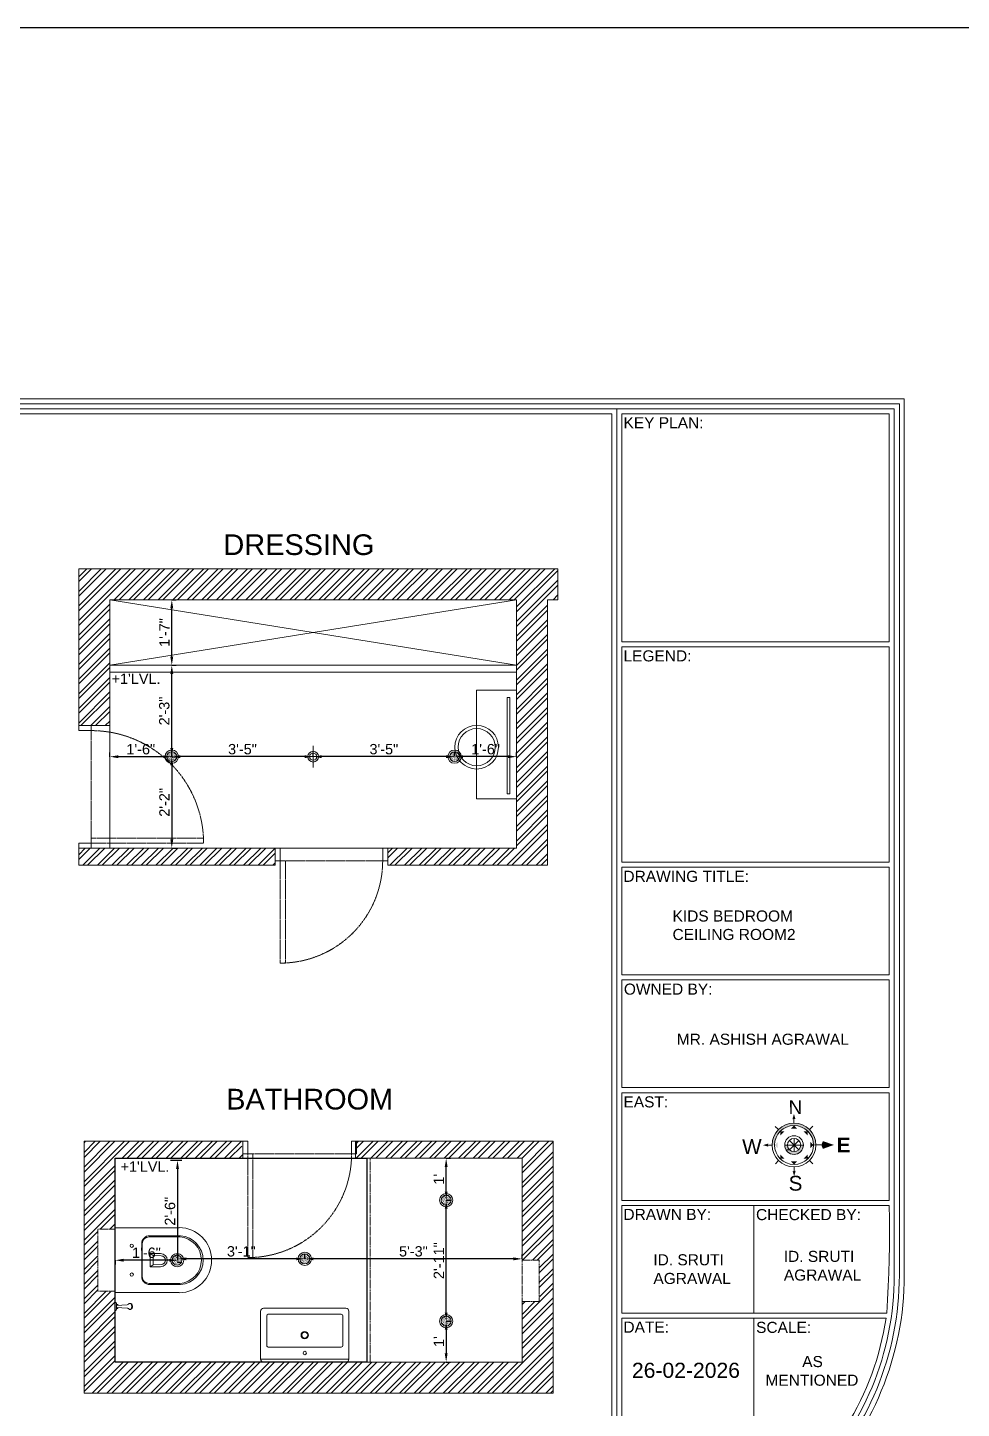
# Model space of a CAD drawing. Header units: inches. Extents: x 213 to 17763, y -4830 to 1802.
# Drawn here: x 11807 to 12077.8, y -2868.4 to -2468 of the extents above; entities that cross this region are included whole.
import ezdxf

# ---------------------------------------------------------------- set-up
doc = ezdxf.new("R2010")
doc.units = ezdxf.units.IN
doc.header["$MEASUREMENT"] = 0
for name, pattern in [('ACAD_ISO02W100', [15, 12, -3]), ('AUDIT_D_060311083008-3', [0]), ('DASHED2', [0.375, 0.25, -0.125]), ('HIDDEN', [0.375, 0.25, -0.125])]:
    doc.linetypes.add(name, pattern=pattern)
for name, color, linetype in [('.', 30, 'Continuous'), ('A-DOOR', 251, 'AUDIT_D_060311083008-3'), ('A-Door-Frame', 1, 'Continuous'), ('A-Door-Swing', 8, 'HIDDEN'), ('PDF2_0', 7, 'Continuous'), ('PDF2_MK. HATCH', 7, 'Continuous'), ('PDF2_Text', 1, 'Continuous'), ('PDF3_Text', 1, 'Continuous')]:
    doc.layers.add(name, color=color, linetype=linetype)
doc.layers.add('A- FURNITURE', color=8, linetype='Continuous', lineweight=9)
doc.layers.add('ROD', color=7, linetype='Continuous', lineweight=9)
for name, color, linetype, true_color in [('PDF13_Geometry', 7, 'Continuous', 0x545454), ('PDF2_MK. KITCHEN ESSENTAILS', 7, 'Continuous', 0x767676), ('PDF3_0', 7, 'Continuous', 0x929498)]:
    doc.layers.add(name, color=color, linetype=linetype, true_color=true_color)
doc.styles.add('PDF Arial', font='arial.ttf')
doc.styles.get("Standard").update_dxf_attribs({"font": 'arial.ttf'})
doc.dimstyles.new('ISO-25', dxfattribs={"dimtxt": 4.5, "dimasz": 2.5, "dimexe": 1.25, "dimexo": 0.625, "dimtad": 1, "dimdec": 0, "dimlunit": 4, "dimtxsty": 'Standard', "dimcen": 2.5, "dimadec": 0, "dimazin": 0, "dimtfac": 1, "dimtdec": 0, "dimtmove": 0, "dimatfit": 3, "dimfxl": 1, "dimarcsym": 0})

# ---------------------------------------------------------------- blocks, each defined once
blk = doc.blocks.new('*U34')
at = {"layer": 'A-Door-Frame', "lineweight": 5}
for p, q in [((0, -100), (0, 0)), ((900, -100), (900, 0))]:
    blk.add_line(p, q, dxfattribs=at)
for points in [[(0, -100), (40, -100), (40, 0), (0, 0)], [(900, -100), (860, -100), (860, 0), (900, 0)]]:
    blk.add_lwpolyline(points, dxfattribs=at)
at = {"layer": 'A-Door-Swing', "linetype": 'DASHED2', "lineweight": 5}
blk.add_line((47, 0), (867, 0), dxfattribs=at)
blk.add_lwpolyline([(40, 0), (40, 820), (80, 820), (80, 0)], close=True, dxfattribs=at)
blk.add_arc((40, 0), 820, 360, 90, dxfattribs=at)
blk = doc.blocks.new('*D899')
at = {"color": 0, "linetype": 'ACAD_ISO02W100', "lineweight": -2, "transparency": 16777216}
for p, q in [((11848.48, -2796.48), (11851.73, -2796.48)), ((11850.48, -2826.04), (11851.73, -2826.04))]:
    blk.add_line(p, q, dxfattribs=at)
at = {"color": 0, "linetype": 'AUDIT_D_060311083008-3', "lineweight": -2, "transparency": 16777216}
blk.add_line((11850.48, -2798.98), (11850.48, -2823.54), dxfattribs=at)
at = {"color": 0, "transparency": 16777216}
for points in [[(11850.06, -2798.98), (11850.89, -2798.98), (11850.48, -2796.48)], [(11850.06, -2823.54), (11850.89, -2823.54), (11850.48, -2826.04)]]:
    blk.add_solid(points, dxfattribs=at)
at = {"layer": 'Defpoints', "color": 0, "transparency": 16777216}
for p in [(11846.4, -2796.48), (11850.4, -2826.04), (11850.48, -2826.04)]:
    blk.add_point(p, dxfattribs=at)
at = {"color": 0, "lineweight": 5, "transparency": 16777216, "insert": (11848.32, -2811.26), "char_height": 3, "attachment_point": 5, "rotation": 90}
blk.add_mtext('2\'-6"', dxfattribs=at)
blk = doc.blocks.new('*D900')
at = {"color": 0, "linetype": 'ACAD_ISO02W100', "lineweight": -2, "transparency": 16777216}
for p, q in [((11832.38, -2825.47), (11832.38, -2826.72)), ((11850.57, -2825.47), (11850.57, -2824.22))]:
    blk.add_line(p, q, dxfattribs=at)
at = {"color": 0, "linetype": 'AUDIT_D_060311083008-3', "lineweight": -2, "transparency": 16777216}
blk.add_line((11848.07, -2825.47), (11834.88, -2825.47), dxfattribs=at)
at = {"color": 0, "transparency": 16777216}
for points in [[(11834.88, -2825.05), (11834.88, -2825.89), (11832.38, -2825.47)], [(11848.07, -2825.05), (11848.07, -2825.89), (11850.57, -2825.47)]]:
    blk.add_solid(points, dxfattribs=at)
at = {"layer": 'Defpoints', "color": 0, "transparency": 16777216}
for p in [(11832.38, -2824.91), (11832.38, -2825.47), (11850.57, -2825.47)]:
    blk.add_point(p, dxfattribs=at)
at = {"color": 0, "lineweight": 5, "transparency": 16777216, "insert": (11841.47, -2823.31), "char_height": 3, "attachment_point": 5}
blk.add_mtext('1\'-6"', dxfattribs=at)
blk = doc.blocks.new('*D901')
at = {"color": 0, "linetype": 'ACAD_ISO02W100', "lineweight": -2, "transparency": 16777216}
for p, q in [((11887.39, -2825.07), (11887.39, -2823.82)), ((11950.39, -2825.07), (11950.39, -2823.82))]:
    blk.add_line(p, q, dxfattribs=at)
at = {"color": 0, "linetype": 'AUDIT_D_060311083008-3', "lineweight": -2, "transparency": 16777216}
blk.add_line((11947.89, -2825.07), (11889.89, -2825.07), dxfattribs=at)
at = {"color": 0, "transparency": 16777216}
for points in [[(11889.89, -2824.65), (11889.89, -2825.49), (11887.39, -2825.07)], [(11947.89, -2824.65), (11947.89, -2825.49), (11950.39, -2825.07)]]:
    blk.add_solid(points, dxfattribs=at)
at = {"layer": 'Defpoints', "color": 0, "transparency": 16777216}
for p in [(11887.39, -2825.07), (11887.39, -2825.07), (11950.39, -2825.07)]:
    blk.add_point(p, dxfattribs=at)
at = {"color": 0, "lineweight": 5, "transparency": 16777216, "insert": (11918.89, -2822.91), "char_height": 3, "attachment_point": 5}
blk.add_mtext('5\'-3"', dxfattribs=at)
blk = doc.blocks.new('*U673')
at = {"layer": 'A-Door-Frame', "lineweight": 5}
for p, q in [((0, -100), (0, 0)), ((983, -100), (983, 0))]:
    blk.add_line(p, q, dxfattribs=at)
for points in [[(0, -100), (40, -100), (40, 0), (0, 0)], [(983, -100), (943, -100), (943, 0), (983, 0)]]:
    blk.add_lwpolyline(points, dxfattribs=at)
at = {"layer": 'A-Door-Swing', "linetype": 'DASHED2', "lineweight": 5}
blk.add_line((48, 0), (951, 0), dxfattribs=at)
blk.add_lwpolyline([(40, 0), (40, 903), (80, 903), (80, 0)], close=True, dxfattribs=at)
blk.add_arc((40, 0), 903, 360, 90, dxfattribs=at)
blk = doc.blocks.new('*U674')
at = {"layer": 'A-Door-Frame', "lineweight": 5}
for p, q in [((0, -100), (0, 0)), ((890, -100), (890, 0))]:
    blk.add_line(p, q, dxfattribs=at)
for points in [[(0, -100), (40, -100), (40, 0), (0, 0)], [(890, -100), (850, -100), (850, 0), (890, 0)]]:
    blk.add_lwpolyline(points, dxfattribs=at)
at = {"layer": 'A-Door-Swing', "linetype": 'DASHED2', "lineweight": 5}
blk.add_line((47, 0), (857, 0), dxfattribs=at)
blk.add_lwpolyline([(40, 0), (40, 810), (80, 810), (80, 0)], close=True, dxfattribs=at)
blk.add_arc((40, 0), 810, 360, 90, dxfattribs=at)
blk = doc.blocks.new('*D893')
at = {"color": 0, "linetype": 'ACAD_ISO02W100', "lineweight": -2, "transparency": 16777216}
for p, q in [((11830.82, -2679.44), (11830.82, -2678.19)), ((11848.82, -2679.44), (11848.82, -2678.19))]:
    blk.add_line(p, q, dxfattribs=at)
at = {"color": 0, "linetype": 'AUDIT_D_060311083008-3', "lineweight": -2, "transparency": 16777216}
blk.add_line((11846.32, -2679.44), (11833.32, -2679.44), dxfattribs=at)
at = {"color": 0, "transparency": 16777216}
for points in [[(11833.32, -2679.03), (11833.32, -2679.86), (11830.82, -2679.44)], [(11846.32, -2679.03), (11846.32, -2679.86), (11848.82, -2679.44)]]:
    blk.add_solid(points, dxfattribs=at)
at = {"layer": 'Defpoints', "color": 0, "transparency": 16777216}
for p in [(11830.82, -2679.44), (11830.82, -2679.44), (11848.82, -2679.44)]:
    blk.add_point(p, dxfattribs=at)
at = {"color": 0, "lineweight": 5, "transparency": 16777216, "insert": (11839.82, -2677.29), "char_height": 3, "attachment_point": 5}
blk.add_mtext('1\'-6"', dxfattribs=at)
blk = doc.blocks.new('*D894')
at = {"color": 0, "linetype": 'ACAD_ISO02W100', "lineweight": -2, "transparency": 16777216}
for p, q in [((11848.82, -2679.43), (11848.82, -2678.18)), ((11889.82, -2679.43), (11889.82, -2678.18))]:
    blk.add_line(p, q, dxfattribs=at)
at = {"color": 0, "linetype": 'AUDIT_D_060311083008-3', "lineweight": -2, "transparency": 16777216}
blk.add_line((11887.32, -2679.43), (11851.32, -2679.43), dxfattribs=at)
at = {"color": 0, "transparency": 16777216}
for points in [[(11851.32, -2679.01), (11851.32, -2679.85), (11848.82, -2679.43)], [(11887.32, -2679.01), (11887.32, -2679.85), (11889.82, -2679.43)]]:
    blk.add_solid(points, dxfattribs=at)
at = {"layer": 'Defpoints', "color": 0, "transparency": 16777216}
for p in [(11848.82, -2679.43), (11848.82, -2679.43), (11889.82, -2679.43)]:
    blk.add_point(p, dxfattribs=at)
at = {"color": 0, "lineweight": 5, "transparency": 16777216, "insert": (11869.32, -2677.27), "char_height": 3, "attachment_point": 5}
blk.add_mtext('3\'-5"', dxfattribs=at)
blk = doc.blocks.new('*D895')
at = {"color": 0, "linetype": 'ACAD_ISO02W100', "lineweight": -2, "transparency": 16777216}
for p, q in [((11889.82, -2679.43), (11889.82, -2678.18)), ((11930.82, -2679.43), (11930.82, -2678.18))]:
    blk.add_line(p, q, dxfattribs=at)
at = {"color": 0, "linetype": 'AUDIT_D_060311083008-3', "lineweight": -2, "transparency": 16777216}
blk.add_line((11928.32, -2679.43), (11892.32, -2679.43), dxfattribs=at)
at = {"color": 0, "transparency": 16777216}
for points in [[(11892.32, -2679.01), (11892.32, -2679.85), (11889.82, -2679.43)], [(11928.32, -2679.01), (11928.32, -2679.85), (11930.82, -2679.43)]]:
    blk.add_solid(points, dxfattribs=at)
at = {"layer": 'Defpoints', "color": 0, "transparency": 16777216}
for p in [(11889.82, -2679.43), (11889.82, -2679.43), (11930.82, -2680.06)]:
    blk.add_point(p, dxfattribs=at)
at = {"color": 0, "lineweight": 5, "transparency": 16777216, "insert": (11910.32, -2677.27), "char_height": 3, "attachment_point": 5}
blk.add_mtext('3\'-5"', dxfattribs=at)
blk = doc.blocks.new('*D896')
at = {"color": 0, "linetype": 'ACAD_ISO02W100', "lineweight": -2, "transparency": 16777216}
for p, q in [((11930.82, -2679.43), (11930.82, -2678.18)), ((11948.82, -2679.43), (11948.82, -2678.18))]:
    blk.add_line(p, q, dxfattribs=at)
at = {"color": 0, "linetype": 'AUDIT_D_060311083008-3', "lineweight": -2, "transparency": 16777216}
blk.add_line((11946.32, -2679.43), (11933.32, -2679.43), dxfattribs=at)
at = {"color": 0, "transparency": 16777216}
for points in [[(11933.32, -2679.01), (11933.32, -2679.85), (11930.82, -2679.43)], [(11946.32, -2679.01), (11946.32, -2679.85), (11948.82, -2679.43)]]:
    blk.add_solid(points, dxfattribs=at)
at = {"layer": 'Defpoints', "color": 0, "transparency": 16777216}
for p in [(11930.82, -2679.43), (11930.82, -2679.43), (11948.82, -2679.43)]:
    blk.add_point(p, dxfattribs=at)
at = {"color": 0, "lineweight": 5, "transparency": 16777216, "insert": (11939.82, -2677.27), "char_height": 3, "attachment_point": 5}
blk.add_mtext('1\'-6"', dxfattribs=at)
blk = doc.blocks.new('wc4')
at = {"color": 0, "lineweight": 5}
for p, q in [((-7.08, 0), (-7.08, -13.97)), ((-7.08, 0), (7.08, 0)), ((7.08, 0), (7.08, -13.97)), ((-1.05, -8.29), (-1.43, -7.67)), ((1.05, -8.29), (1.43, -7.67))]:
    blk.add_line(p, q, dxfattribs=at)
for points in [[(5.33, -7.55, 0.414214), (3.58, -5.8), (-3.59, -5.8, 0.414214), (-5.34, -7.55), (-5.34, -14.24, 0.929975), (5.33, -14.24)], [(5.08, -7.43, 0.414214), (3.58, -5.93), (-3.59, -5.93, 0.414214), (-5.08, -7.43), (-5.08, -14.1, 0.928337), (5.08, -14.1)], [(-1.43, -9.93), (-1.43, -7.67), (1.43, -7.67), (1.43, -9.93, -1)], [(-0.93, -10.05), (-1.05, -8.29), (1.05, -8.29), (0.93, -10.05, -1)]]:
    blk.add_lwpolyline(points, format="xyb", close=True, dxfattribs=at)
for centre in [(-3.15, -3.62), (3.15, -3.62)]:
    blk.add_circle(centre, 0.366, dxfattribs=at)
blk.add_arc((0, -13.97), 7.09, 180, 0, dxfattribs=at)
blk = doc.blocks.new('wb18.')
at = {"color": 0, "lineweight": 5}
for p, q in [((-13.85, 0), (13.85, 0)), ((-14.85, -1), (14.85, -1)), ((-14.85, -17.11), (-14.85, -1)), ((14.85, -1), (14.85, -17.11)), ((-12.795, -15.555), (-12.795, -5.555)), ((-12.295, -5.055), (12.295, -5.055)), ((12.795, -5.555), (12.795, -15.555)), ((13.85, -18.11), (-13.85, -18.11)), ((12.295, -16.055), (-12.295, -16.055))]:
    blk.add_line(p, q, dxfattribs=at)
for centre, radius in [((0, -3.027), 0.586), ((0, -9.055), 1.25), ((0, -9.055), 1)]:
    blk.add_circle(centre, radius, dxfattribs=at)
for centre, radius, start, end in [((13.85, -1), 1, 360, 90), ((-13.85, -1), 1, 90, 180), ((-12.295, -5.555), 0.5, 90, 180), ((12.295, -5.555), 0.5, 360, 90), ((-13.85, -17.11), 1, 180, 270), ((-12.295, -15.555), 0.5, 180, 270), ((12.295, -15.555), 0.5, 270, 0), ((13.85, -17.11), 1, 270, 0)]:
    blk.add_arc(centre, radius, start, end, dxfattribs=at)
blk = doc.blocks.new('*D933')
at = {"color": 0, "linetype": 'ACAD_ISO02W100', "lineweight": -2, "transparency": 16777216}
for p, q in [((11848.82, -2652.93), (11850.07, -2652.93)), ((11848.82, -2679.44), (11850.07, -2679.44))]:
    blk.add_line(p, q, dxfattribs=at)
at = {"color": 0, "linetype": 'AUDIT_D_060311083008-3', "lineweight": -2, "transparency": 16777216}
blk.add_line((11848.82, -2676.94), (11848.82, -2655.43), dxfattribs=at)
at = {"color": 0, "transparency": 16777216}
for points in [[(11848.4, -2655.43), (11849.24, -2655.43), (11848.82, -2652.93)], [(11848.4, -2676.94), (11849.24, -2676.94), (11848.82, -2679.44)]]:
    blk.add_solid(points, dxfattribs=at)
at = {"layer": 'Defpoints', "color": 0, "transparency": 16777216}
for p in [(11848.82, -2652.93), (11848.82, -2652.93), (11848.82, -2679.44)]:
    blk.add_point(p, dxfattribs=at)
at = {"color": 0, "lineweight": 5, "transparency": 16777216, "insert": (11846.66, -2666.19), "char_height": 3, "attachment_point": 5, "rotation": 90}
blk.add_mtext('2\'-3"', dxfattribs=at)
blk = doc.blocks.new('*D934')
at = {"color": 0, "linetype": 'ACAD_ISO02W100', "lineweight": -2, "transparency": 16777216}
for p, q in [((11848.82, -2633.93), (11850.07, -2633.93)), ((11848.82, -2652.93), (11850.07, -2652.93))]:
    blk.add_line(p, q, dxfattribs=at)
at = {"color": 0, "linetype": 'AUDIT_D_060311083008-3', "lineweight": -2, "transparency": 16777216}
blk.add_line((11848.82, -2650.43), (11848.82, -2636.43), dxfattribs=at)
at = {"color": 0, "transparency": 16777216}
for points in [[(11848.4, -2636.43), (11849.24, -2636.43), (11848.82, -2633.93)], [(11848.4, -2650.43), (11849.24, -2650.43), (11848.82, -2652.93)]]:
    blk.add_solid(points, dxfattribs=at)
at = {"layer": 'Defpoints', "color": 0, "transparency": 16777216}
for p in [(11848.82, -2633.93), (11848.82, -2633.93), (11848.82, -2652.93)]:
    blk.add_point(p, dxfattribs=at)
at = {"color": 0, "lineweight": 5, "transparency": 16777216, "insert": (11846.69, -2643.43), "char_height": 3, "attachment_point": 5, "rotation": 90}
blk.add_mtext('1\'-7"', dxfattribs=at)
blk = doc.blocks.new('*D935')
at = {"color": 0, "linetype": 'ACAD_ISO02W100', "lineweight": -2, "transparency": 16777216}
for p, q in [((11848.82, -2679.44), (11850.07, -2679.44)), ((11848.82, -2705.93), (11850.07, -2705.93))]:
    blk.add_line(p, q, dxfattribs=at)
at = {"color": 0, "linetype": 'AUDIT_D_060311083008-3', "lineweight": -2, "transparency": 16777216}
blk.add_line((11848.82, -2681.94), (11848.82, -2703.43), dxfattribs=at)
at = {"color": 0, "transparency": 16777216}
for points in [[(11848.4, -2681.94), (11849.24, -2681.94), (11848.82, -2679.44)], [(11848.4, -2703.43), (11849.24, -2703.43), (11848.82, -2705.93)]]:
    blk.add_solid(points, dxfattribs=at)
at = {"layer": 'Defpoints', "color": 0, "transparency": 16777216}
for p in [(11848.82, -2679.44), (11848.82, -2705.93), (11848.82, -2705.93)]:
    blk.add_point(p, dxfattribs=at)
at = {"color": 0, "lineweight": 5, "transparency": 16777216, "insert": (11846.69, -2692.69), "char_height": 3, "attachment_point": 5, "rotation": 90}
blk.add_mtext('2\'-2"', dxfattribs=at)
blk = doc.blocks.new('*D936')
at = {"color": 0, "linetype": 'ACAD_ISO02W100', "lineweight": -2, "transparency": 16777216}
for p, q in [((11928.39, -2843.13), (11929.64, -2843.13)), ((11928.39, -2854.99), (11929.64, -2854.99))]:
    blk.add_line(p, q, dxfattribs=at)
at = {"color": 0, "linetype": 'AUDIT_D_060311083008-3', "lineweight": -2, "transparency": 16777216}
blk.add_line((11928.39, -2845.63), (11928.39, -2852.49), dxfattribs=at)
at = {"color": 0, "transparency": 16777216}
for points in [[(11927.98, -2845.63), (11928.81, -2845.63), (11928.39, -2843.13)], [(11927.98, -2852.49), (11928.81, -2852.49), (11928.39, -2854.99)]]:
    blk.add_solid(points, dxfattribs=at)
at = {"layer": 'Defpoints', "color": 0, "transparency": 16777216}
for p in [(11928.39, -2843.13), (11928.39, -2854.99), (11928.39, -2854.99)]:
    blk.add_point(p, dxfattribs=at)
at = {"color": 0, "lineweight": 5, "transparency": 16777216, "insert": (11926.26, -2849.06), "char_height": 3, "attachment_point": 5, "rotation": 90}
blk.add_mtext("1'", dxfattribs=at)
blk = doc.blocks.new('*D937')
at = {"color": 0, "linetype": 'ACAD_ISO02W100', "lineweight": -2, "transparency": 16777216}
for p, q in [((11928.39, -2808.05), (11929.64, -2808.05)), ((11928.39, -2843.13), (11929.64, -2843.13))]:
    blk.add_line(p, q, dxfattribs=at)
at = {"color": 0, "linetype": 'AUDIT_D_060311083008-3', "lineweight": -2, "transparency": 16777216}
blk.add_line((11928.39, -2840.63), (11928.39, -2810.55), dxfattribs=at)
at = {"color": 0, "transparency": 16777216}
for points in [[(11927.98, -2810.55), (11928.81, -2810.55), (11928.39, -2808.05)], [(11927.98, -2840.63), (11928.81, -2840.63), (11928.39, -2843.13)]]:
    blk.add_solid(points, dxfattribs=at)
at = {"layer": 'Defpoints', "color": 0, "transparency": 16777216}
for p in [(11928.39, -2808.05), (11928.39, -2808.05), (11928.39, -2843.13)]:
    blk.add_point(p, dxfattribs=at)
at = {"color": 0, "lineweight": 5, "transparency": 16777216, "insert": (11926.26, -2825.59), "char_height": 3, "attachment_point": 5, "rotation": 90}
blk.add_mtext('2\'-11"', dxfattribs=at)
blk = doc.blocks.new('*D938')
at = {"color": 0, "linetype": 'ACAD_ISO02W100', "lineweight": -2, "transparency": 16777216}
for p, q in [((11928.39, -2795.91), (11929.64, -2795.91)), ((11928.39, -2808.05), (11929.64, -2808.05))]:
    blk.add_line(p, q, dxfattribs=at)
at = {"color": 0, "linetype": 'AUDIT_D_060311083008-3', "lineweight": -2, "transparency": 16777216}
blk.add_line((11928.39, -2805.55), (11928.39, -2798.41), dxfattribs=at)
at = {"color": 0, "transparency": 16777216}
for points in [[(11927.98, -2798.41), (11928.81, -2798.41), (11928.39, -2795.91)], [(11927.98, -2805.55), (11928.81, -2805.55), (11928.39, -2808.05)]]:
    blk.add_solid(points, dxfattribs=at)
at = {"layer": 'Defpoints', "color": 0, "transparency": 16777216}
for p in [(11928.39, -2795.91), (11928.39, -2795.91), (11928.39, -2808.05)]:
    blk.add_point(p, dxfattribs=at)
at = {"color": 0, "lineweight": 5, "transparency": 16777216, "insert": (11926.26, -2801.98), "char_height": 3, "attachment_point": 5, "rotation": 90}
blk.add_mtext("1'", dxfattribs=at)
blk = doc.blocks.new('*D1109')
at = {"color": 0, "linetype": 'ACAD_ISO02W100', "lineweight": -2, "transparency": 16777216}
for p, q in [((11850.57, -2825.07), (11850.57, -2823.82)), ((11887.39, -2825.07), (11887.39, -2823.82))]:
    blk.add_line(p, q, dxfattribs=at)
at = {"color": 0, "linetype": 'AUDIT_D_060311083008-3', "lineweight": -2, "transparency": 16777216}
blk.add_line((11884.89, -2825.07), (11853.07, -2825.07), dxfattribs=at)
at = {"color": 0, "transparency": 16777216}
for points in [[(11853.07, -2824.65), (11853.07, -2825.49), (11850.57, -2825.07)], [(11884.89, -2824.65), (11884.89, -2825.49), (11887.39, -2825.07)]]:
    blk.add_solid(points, dxfattribs=at)
at = {"layer": 'Defpoints', "color": 0, "transparency": 16777216}
for p in [(11850.57, -2825.07), (11850.57, -2825.47), (11887.39, -2825.07)]:
    blk.add_point(p, dxfattribs=at)
at = {"color": 0, "lineweight": 5, "transparency": 16777216, "insert": (11868.98, -2822.91), "char_height": 3, "attachment_point": 5}
blk.add_mtext('3\'-1"', dxfattribs=at)

msp = doc.modelspace()

# ---------------------------------------------------------------- hatches: boundary and pattern name
at = {"layer": '.', "lineweight": 5}
h = msp.add_hatch(dxfattribs=at)
h.set_pattern_fill('ANSI32', color=1, scale=8)
h.set_pattern_definition([(45, (7128.319, -583.4304), (-2.1213203, 2.1213203), []), (45, (7129.7333, -583.4304), (-2.1213203, 2.1213203), [])])
h.paths.add_polyline_path([(11830.82, -2633.93), (11948.82, -2633.93), (11948.82, -2652.93), (11948.82, -2705.93), (11911.45, -2705.93), (11911.45, -2709.6), (11911.45, -2710.93), (11957.82, -2710.93), (11957.82, -2679.93), (11957.82, -2633.93), (11960.82, -2633.93), (11960.82, -2624.93), (11821.82, -2624.93), (11821.82, -2632.93), (11821.82, -2670.43), (11825.43, -2670.43), (11830.82, -2670.43)])
h.paths.add_polyline_path([(11878.82, -2705.93), (11830.82, -2705.93), (11821.82, -2705.93), (11821.82, -2710.93), (11878.82, -2710.93)])
h = msp.add_hatch(dxfattribs=at)
h.set_pattern_fill('ANSI32', color=1, scale=8)
h.set_pattern_definition([(45, (10382.3756, -3450.3445), (-2.1213203, 2.1213203), []), (45, (10383.79, -3450.3445), (-2.1213203, 2.1213203), [])])
h.paths.add_polyline_path([(11832.38, -2795.91), (11869.43, -2795.91), (11869.43, -2794.64), (11869.09, -2794.64), (11869.09, -2790.97), (11823.38, -2790.97), (11823.38, -2863.99), (11959.39, -2863.99), (11959.39, -2790.97), (11902.09, -2790.97), (11902.09, -2794.64), (11902.09, -2795.91), (11950.39, -2795.91), (11950.39, -2825.45), (11955.39, -2825.45), (11955.39, -2837.45), (11950.39, -2837.45), (11950.39, -2854.99), (11832.38, -2854.99), (11832.38, -2837.45), (11832.38, -2834.45), (11827.38, -2834.45), (11827.38, -2816.45), (11832.38, -2816.45)])
at = {"lineweight": 5}
h = msp.add_hatch(dxfattribs=at)
h.set_pattern_fill('AR-SAND', color=5, scale=0.2)
h.set_pattern_definition([(37.5, (-114090.71075, -241000.5374), (-0.01259867162, 0.3853647538), [0, -0.304, 0, -0.34, 0, -0.325]), (7.5, (-114090.71075, -241000.5374), (0.3539553411, 0.564429213), [0, -0.164, 0, -0.274, 0, -0.105]), (327.5, (-114090.95675, -241000.5374), (0.62282837235, 0.0011318107), [0, -0.1, 0, -0.36, 0, -0.47]), (317.5, (-114090.95675, -241000.5374), (0.6012253209, 0.175535113), [0, -0.05, 0, -0.236, 0, -0.27])])
h.paths.add_polyline_path([(11850.25, -2679.43, -1), (11847.39, -2679.43, -1)])
h = msp.add_hatch(dxfattribs=at)
h.set_pattern_fill('AR-SAND', color=5, scale=0.2)
h.set_pattern_definition([(37.5, (-114008.71075, -241000.5374), (-0.01259867162, 0.3853647538), [0, -0.304, 0, -0.34, 0, -0.325]), (7.5, (-114008.71075, -241000.5374), (0.3539553411, 0.564429213), [0, -0.164, 0, -0.274, 0, -0.105]), (327.5, (-114008.95675, -241000.5374), (0.62282837235, 0.0011318107), [0, -0.1, 0, -0.36, 0, -0.47]), (317.5, (-114008.95675, -241000.5374), (0.6012253209, 0.175535113), [0, -0.05, 0, -0.236, 0, -0.27])])
h.paths.add_polyline_path([(11932.25, -2679.43, -1), (11929.39, -2679.43, -1)])
h = msp.add_hatch(dxfattribs=at)
h.set_pattern_fill('AR-SAND', color=5, scale=0.2)
h.set_pattern_definition([(37.5, (-114011.13615, -241129.1526), (-0.01259867162, 0.3853647538), [0, -0.304, 0, -0.34, 0, -0.325]), (7.5, (-114011.13615, -241129.1526), (0.3539553411, 0.564429213), [0, -0.164, 0, -0.274, 0, -0.105]), (327.5, (-114011.38215, -241129.1526), (0.62282837235, 0.0011318107), [0, -0.1, 0, -0.36, 0, -0.47]), (317.5, (-114011.38215, -241129.1526), (0.6012253209, 0.175535113), [0, -0.05, 0, -0.236, 0, -0.27])])
h.paths.add_polyline_path([(11929.82, -2808.05, -1), (11926.96, -2808.05, -1)])
h = msp.add_hatch(dxfattribs=at)
h.set_pattern_fill('AR-SAND', color=5, scale=0.2)
h.set_pattern_definition([(37.5, (-114089.15228, -241146.55735), (-0.01259867162, 0.3853647538), [0, -0.304, 0, -0.34, 0, -0.325]), (7.5, (-114089.1523, -241146.55735), (0.3539553411, 0.564429213), [0, -0.164, 0, -0.274, 0, -0.105]), (327.5, (-114089.39828, -241146.55735), (0.62282837235, 0.0011318107), [0, -0.1, 0, -0.36, 0, -0.47]), (317.5, (-114089.3983, -241146.55735), (0.6012253209, 0.175535113), [0, -0.05, 0, -0.236, 0, -0.27])])
h.paths.add_polyline_path([(11851.81, -2825.45, -1), (11848.95, -2825.45, -1)])
h = msp.add_hatch(dxfattribs=at)
h.set_pattern_fill('AR-SAND', color=5, scale=0.2)
h.set_pattern_definition([(37.5, (-114052.13615, -241146.17735), (-0.01259867162, 0.3853647538), [0, -0.304, 0, -0.34, 0, -0.325]), (7.5, (-114052.13615, -241146.17735), (0.3539553411, 0.564429213), [0, -0.164, 0, -0.274, 0, -0.105]), (327.5, (-114052.38215, -241146.17735), (0.62282837235, 0.0011318107), [0, -0.1, 0, -0.36, 0, -0.47]), (317.5, (-114052.38215, -241146.17735), (0.6012253209, 0.175535113), [0, -0.05, 0, -0.236, 0, -0.27])])
h.paths.add_polyline_path([(11888.82, -2825.07, -1), (11885.96, -2825.07, -1)])
h = msp.add_hatch(dxfattribs=at)
h.set_pattern_fill('AR-SAND', color=5, scale=0.2)
h.set_pattern_definition([(37.5, (-114011.13615, -241164.23326), (-0.01259867162, 0.3853647538), [0, -0.304, 0, -0.34, 0, -0.325]), (7.5, (-114011.13615, -241164.23326), (0.3539553411, 0.564429213), [0, -0.164, 0, -0.274, 0, -0.105]), (327.5, (-114011.38215, -241164.23326), (0.62282837235, 0.0011318107), [0, -0.1, 0, -0.36, 0, -0.47]), (317.5, (-114011.38215, -241164.23326), (0.6012253209, 0.175535113), [0, -0.05, 0, -0.236, 0, -0.27])])
h.paths.add_polyline_path([(11929.82, -2843.13, -1), (11926.96, -2843.13, -1)])
at = {"layer": 'PDF2_0', "lineweight": 5, "transparency": 33554559}
h = msp.add_hatch(color=256, dxfattribs=at)
h.paths.add_polyline_path([(12023.63, -2792.08), (12024.53, -2792.98), (12024.53, -2791.18)])
h.paths.add_polyline_path([(12029.81, -2785.74), (12029.26, -2785.73), (12028.76, -2785.74), (12028.7, -2785.76), (12028.2, -2785.82), (12028.15, -2785.83), (12027.65, -2785.94), (12027.62, -2785.95), (12027.13, -2786.1), (12027.09, -2786.11), (12026.62, -2786.32), (12026.58, -2786.33), (12026.4, -2786.42), (12026.36, -2786.44), (12026.36, -2786.45), (12026.09, -2786.59), (12026.01, -2786.63), (12025.74, -2786.8), (12025.63, -2786.88), (12025.45, -2787.02), (12025.19, -2787.22), (12025.13, -2787.27), (12024.81, -2787.57), (12024.78, -2787.6), (12024.5, -2787.9), (12024.41, -2788), (12024.2, -2788.27), (12024.07, -2788.44), (12023.92, -2788.67), (12023.78, -2788.91), (12023.68, -2789.11), (12023.52, -2789.4), (12023.46, -2789.56), (12023.32, -2789.91), (12023.28, -2790.03), (12023.14, -2790.44), (12023.13, -2790.53), (12023.03, -2790.98), (12023.02, -2791.04), (12022.96, -2791.53), (12022.96, -2791.56), (12022.94, -2792.08), (12023.63, -2792.08), (12023.66, -2791.56), (12023.66, -2791.53), (12023.72, -2791.04), (12023.74, -2790.98), (12023.84, -2790.53), (12023.88, -2790.44), (12024.01, -2790.03), (12024.06, -2789.91), (12024.22, -2789.56), (12024.3, -2789.4), (12024.47, -2789.11), (12024.61, -2788.91), (12024.76, -2788.67), (12024.95, -2788.44), (12025.09, -2788.27), (12025.46, -2787.9), (12025.82, -2787.6), (12025.86, -2787.57), (12026.29, -2787.27), (12026.39, -2787.22), (12026.75, -2787.02), (12027.06, -2786.88), (12027.23, -2786.8), (12027.71, -2786.63), (12027.94, -2786.59), (12028.22, -2786.52), (12028.74, -2786.45), (12028.8, -2786.44), (12029.26, -2786.42), (12029.78, -2786.44), (12030.3, -2786.51), (12030.53, -2786.57), (12030.81, -2786.63), (12031.29, -2786.79), (12031.45, -2786.87), (12031.78, -2787), (12032.12, -2787.19), (12032.23, -2787.26), (12032.66, -2787.55), (12032.68, -2787.57), (12033.06, -2787.89), (12033.16, -2787.97), (12033.44, -2788.25), (12033.57, -2788.41), (12033.77, -2788.66), (12033.93, -2788.88), (12034.06, -2789.08), (12034.23, -2789.38), (12034.32, -2789.53), (12034.47, -2789.89), (12034.54, -2790.01), (12034.67, -2790.41), (12034.8, -2790.95), (12034.82, -2791.01), (12034.89, -2791.5), (12034.89, -2791.53), (12034.91, -2792.04), (12034.91, -2792.06), (12035.61, -2792.04), (12035.58, -2791.53), (12035.58, -2791.5), (12035.52, -2791.01), (12035.51, -2790.95), (12035.41, -2790.51), (12035.39, -2790.41), (12035.27, -2790.01), (12035.22, -2789.89), (12035.08, -2789.53), (12035.01, -2789.38), (12034.86, -2789.08), (12034.75, -2788.88), (12034.61, -2788.66), (12034.45, -2788.41), (12034.33, -2788.25), (12034.12, -2787.97), (12034.04, -2787.89), (12033.74, -2787.57), (12033.72, -2787.55), (12033.4, -2787.26), (12033.33, -2787.19), (12033.09, -2787), (12032.89, -2786.87), (12032.79, -2786.79), (12032.53, -2786.63), (12032.43, -2786.57), (12032.32, -2786.51), (12032.18, -2786.44), (12032.15, -2786.42), (12031.97, -2786.33), (12031.94, -2786.32), (12031.45, -2786.11), (12031.43, -2786.1), (12030.93, -2785.95), (12030.89, -2785.94), (12030.38, -2785.83), (12030.36, -2785.82), (12029.83, -2785.76)])
for points in [[(12029.26, -2784.39), (12029.71, -2784.61), (12029.25, -2783.03), (12028.8, -2784.61)], [(12040.81, -2792.03), (12037.64, -2790.91), (12037.19, -2792.04), (12037.64, -2793.18)], [(12021.6, -2792.08), (12021.82, -2791.63), (12020.25, -2792.09), (12021.83, -2792.53)], [(12031.98, -2792.06), (12031.19, -2792.06), (12031.16, -2792.36), (12031.15, -2792.41), (12031.1, -2792.65), (12031.05, -2792.76), (12030.98, -2792.93), (12030.88, -2793.09), (12030.83, -2793.19), (12030.64, -2793.41), (12030.64, -2793.42), (12030.41, -2793.62), (12030.25, -2793.71), (12030.15, -2793.77), (12029.87, -2793.88), (12029.58, -2793.96), (12029.33, -2793.98), (12029.27, -2793.98), (12028.98, -2793.96), (12028.69, -2793.88), (12028.41, -2793.77), (12028.32, -2793.72), (12028.15, -2793.62), (12027.92, -2793.42), (12027.73, -2793.19), (12027.68, -2793.1), (12027.57, -2792.93), (12027.49, -2792.77), (12027.46, -2792.66), (12027.38, -2792.37), (12027.36, -2792.07), (12026.57, -2792.07), (12026.58, -2792.37), (12026.59, -2792.42), (12026.64, -2792.66), (12026.65, -2792.77), (12026.71, -2792.93), (12026.78, -2793.1), (12026.81, -2793.19), (12026.93, -2793.42), (12027.06, -2793.62), (12027.13, -2793.72), (12027.18, -2793.77), (12027.27, -2793.88), (12027.34, -2793.96), (12027.36, -2793.98), (12027.62, -2794.21), (12027.63, -2794.21), (12027.92, -2794.41), (12027.92, -2794.42), (12028.24, -2794.57), (12028.25, -2794.57), (12028.57, -2794.68), (12028.58, -2794.69), (12028.92, -2794.75), (12028.93, -2794.75), (12029.28, -2794.77), (12029.61, -2794.75), (12029.64, -2794.75), (12029.97, -2794.69), (12029.98, -2794.68), (12030.3, -2794.57), (12030.32, -2794.57), (12030.62, -2794.42), (12030.64, -2794.41), (12030.92, -2794.21), (12030.93, -2794.21), (12031.19, -2793.98), (12031.2, -2793.98), (12031.21, -2793.96), (12031.27, -2793.88), (12031.38, -2793.77), (12031.43, -2793.71), (12031.49, -2793.62), (12031.62, -2793.42), (12031.62, -2793.41), (12031.78, -2793.09), (12031.83, -2792.93), (12031.89, -2792.76), (12031.92, -2792.65), (12031.97, -2792.41), (12031.97, -2792.36)], [(12029.3, -2799.74), (12028.85, -2799.51), (12029.3, -2801.1), (12029.75, -2799.51)]]:
    msp.add_hatch(color=256, dxfattribs=at).paths.add_polyline_path(points)

# ---------------------------------------------------------------- linework, layer by layer
at = {"color": 254, "lineweight": 5}
for p, q in [((11830.82, -2633.93), (11948.82, -2652.93)), ((11948.82, -2633.93), (11830.82, -2652.93))]:
    msp.add_line(p, q, dxfattribs=at)
at = {"color": 53, "lineweight": 5}
msp.add_line((11830.82, -2654.93), (11948.82, -2654.93), dxfattribs=at)
at = {"color": 6, "lineweight": 5}
for q in [(11889.82, -2676.31), (11886.44, -2679.43), (11892.94, -2679.43), (11889.82, -2682.55)]:
    msp.add_line((11889.82, -2679.43), q, dxfattribs=at)
at = {"lineweight": 5}
for p, q in [((11823.38, -2863.99), (11823.38, -2790.97)), ((11869.43, -2790.97), (11823.38, -2790.97)), ((11869.43, -2795.91), (11869.43, -2790.97)), ((11959.39, -2790.97), (11902.09, -2790.97)), ((11959.39, -2863.99), (11959.39, -2790.97)), ((11832.38, -2816.45), (11832.38, -2795.91)), ((11869.43, -2795.91), (11832.38, -2795.91)), ((11902.09, -2795.91), (11950.39, -2795.91)), ((11950.39, -2825.45), (11950.39, -2795.91)), ((11950.39, -2795.91), (11950.39, -2825.45)), ((11832.38, -2842.99), (11832.38, -2834.45)), ((11832.38, -2854.99), (11832.38, -2837.45)), ((11950.39, -2854.99), (11950.39, -2837.45)), ((11950.39, -2837.45), (11950.39, -2854.99))]:
    msp.add_line(p, q, dxfattribs=at)
at = {"color": 4, "linetype": 'DASHED2', "lineweight": 5}
for p, q in [((11905.39, -2854.99), (11905.39, -2795.91)), ((11906.39, -2854.99), (11906.39, -2795.91))]:
    msp.add_line(p, q, dxfattribs=at)
at = {"linetype": 'DASHED2', "lineweight": 5}
for p, q in [((11827.38, -2834.45), (11827.38, -2816.45)), ((11832.38, -2816.45), (11827.38, -2816.45)), ((11832.38, -2816.45), (11832.38, -2834.45)), ((11950.39, -2825.45), (11955.48, -2825.45)), ((11950.39, -2825.45), (11950.39, -2837.45)), ((11955.39, -2825.45), (11955.39, -2837.45)), ((11832.38, -2834.45), (11827.38, -2834.45)), ((11950.39, -2837.45), (11955.39, -2837.45))]:
    msp.add_line(p, q, dxfattribs=at)
for points in [[(10883.5, -2468), (15562, -2468), (15562, -4830), (10883.5, -4830)], [(11832.38, -2795.91), (11905.39, -2795.91), (11905.39, -2854.99), (11832.38, -2854.99)]]:
    msp.add_lwpolyline(points, close=True)
at = {"lineweight": 5}
msp.add_lwpolyline([(11830.82, -2652.93), (11948.82, -2652.93), (11948.82, -2705.93), (11830.82, -2705.93)], close=True, dxfattribs=at)
at = {"color": 5, "lineweight": 5}
for centre, radius in [((11848.82, -2679.43), 1.93), ((11848.82, -2679.43), 1.43), ((11930.82, -2679.43), 1.93), ((11930.82, -2679.43), 1.43), ((11928.39, -2808.05), 1.93), ((11928.39, -2808.05), 1.43), ((11850.38, -2825.45), 1.93), ((11850.34, -2825.45), 1.43), ((11887.39, -2825.07), 1.93), ((11887.39, -2825.07), 1.43), ((11928.39, -2843.13), 1.93), ((11928.39, -2843.13), 1.43)]:
    msp.add_circle(centre, radius, dxfattribs=at)
at = {"color": 6, "lineweight": 5}
for radius in [1.56, 1.04]:
    msp.add_circle((11889.82, -2679.43), radius, dxfattribs=at)
at = {"layer": 'PDF13_Geometry', "color": 254, "lineweight": 5}
for points in [[(11937.22, -2660.18), (11937.22, -2691.68), (11948.82, -2691.68), (11948.82, -2660.18)], [(11946.1, -2662.31), (11946.1, -2690.25), (11946.81, -2690.25), (11946.81, -2662.31)]]:
    msp.add_lwpolyline(points, close=True, dxfattribs=at)
for radius in [6.33, 5.39]:
    msp.add_circle((11937.22, -2676.68), radius, dxfattribs=at)
at = {"layer": 'PDF2_0', "lineweight": 5}
for points in [[(11973.61, -2917.49), (11579.13, -2917.49), (11579.13, -2575.63), (12061.26, -2575.63), (12061.26, -2829.83, -0.414214)], [(12044.51, -2873.51), (11979.31, -2873.51), (11979.31, -2842.27), (12055.95, -2842.27, -0.100864)]]:
    msp.add_lwpolyline(points, format="xyb", close=True, dxfattribs=at)
for points in [[(11973.61, -2916.04), (11580.58, -2916.04), (11580.58, -2577.08), (12059.82, -2577.08), (12059.82, -2829.83, -0.414214), (11973.61, -2916.04)], [(11973.61, -2914.58), (11582.04, -2914.58), (11582.04, -2578.54), (12058.35, -2578.54), (12058.35, -2829.83, -0.414214), (11973.61, -2914.58)]]:
    msp.add_lwpolyline(points, format="xyb", dxfattribs=at)
for points in [[(11583.5, -2580), (11976.39, -2580), (11976.39, -2903.92), (11583.5, -2903.92)], [(11979.31, -2580), (12056.89, -2580), (12056.89, -2646.08), (11979.31, -2646.08)], [(11979.31, -2647.54), (12056.89, -2647.54), (12056.89, -2710.02), (11979.31, -2710.02)], [(11979.31, -2711.48), (12056.89, -2711.48), (12056.89, -2742.71), (11979.31, -2742.71)], [(11979.31, -2744.18), (12056.89, -2744.18), (12056.89, -2775.41), (11979.31, -2775.41)], [(11979.31, -2776.88), (12056.89, -2776.88), (12056.89, -2808.11), (11979.31, -2808.11)], [(12056.89, -2809.57), (11979.31, -2809.57), (11979.31, -2840.81), (12056.16, -2840.81), (12056.42, -2836.91), (12056.61, -2833.01), (12056.77, -2829.1), (12056.89, -2825.21), (12056.95, -2821.29), (12056.98, -2817.38), (12056.95, -2813.49)]]:
    msp.add_lwpolyline(points, close=True, dxfattribs=at)
for points in [[(12024.78, -2787.6), (12023.83, -2786.65)], [(12029.26, -2785.73), (12029.26, -2784.39)], [(12033.74, -2787.57), (12034.69, -2786.62)], [(12030.62, -2790.7), (12027.92, -2793.42)], [(12030.64, -2793.42), (12027.92, -2790.72)], [(12029.27, -2790.14), (12029.27, -2793.98)], [(12022.94, -2792.08), (12021.6, -2792.08)], [(12026.57, -2792.07), (12027.36, -2792.07), (12031.19, -2792.06), (12031.98, -2792.06)], [(12027.92, -2793.42), (12026.93, -2793.42), (12027.92, -2793.42)], [(12035.61, -2792.04), (12034.91, -2792.06)], [(12036.95, -2792.04), (12035.61, -2792.04), (12037.19, -2792.04)], [(12024.8, -2796.55), (12023.86, -2797.5)], [(12029.28, -2798.4), (12029.3, -2799.74)], [(12033.77, -2796.54), (12034.72, -2797.48)], [(12017.63, -2809.57), (12017.63, -2840.81)], [(12017.63, -2842.27), (12017.63, -2873.51)]]:
    msp.add_lwpolyline(points, dxfattribs=at)
for centre, radius in [((12029.28, -2792.06), 6.34), ((12029.28, -2792.06), 5.65), ((12029.27, -2792.07), 2.71), ((12029.28, -2792.06), 1.92)]:
    msp.add_circle(centre, radius, dxfattribs=at)
msp.add_arc((11973.6, -2829.83), 87.66, 0, 1.759553279988484e-06, dxfattribs=at)
at = {"layer": 'PDF2_0', "lineweight": 5, "transparency": 33554559}
for points in [[(12029.26, -2786.42), (12028.36, -2787.33), (12030.16, -2787.32)], [(12025.28, -2788.08), (12025.28, -2789.36), (12026.56, -2788.08)], [(12033.26, -2788.06), (12031.98, -2788.07), (12033.26, -2789.34)], [(12025.29, -2796.06), (12026.57, -2796.06), (12025.29, -2794.78)], [(12033.28, -2796.04), (12033.27, -2794.77), (12032, -2796.05)], [(12034.91, -2792.06), (12034.01, -2791.15), (12034.01, -2792.96)], [(12029.28, -2797.71), (12030.19, -2796.81), (12028.38, -2796.81)]]:
    msp.add_solid(points, dxfattribs=at)
at = {"layer": 'PDF2_MK. HATCH', "lineweight": 5}
msp.add_lwpolyline([(11977.85, -2578.54), (11977.85, -2914.47)], dxfattribs=at)
at = {"layer": 'PDF2_MK. KITCHEN ESSENTAILS', "lineweight": 5}
msp.add_lwpolyline([(11583.5, -2903.92), (11976.39, -2903.92), (11976.39, -2580), (11583.5, -2580)], close=True, dxfattribs=at)
at = {"layer": 'PDF3_0', "color": 254, "lineweight": 5}
for points in [[(11832.8, -2839.73), (11832.8, -2838.03, 0.257222), (11832.38, -2837.61), (11832.38, -2840.16)], [(11835.92, -2839.34, -0.144297), (11836.25, -2839.51, 0.095032), (11836.46, -2839.69, 0.130986), (11836.71, -2839.75, 0.130986), (11836.98, -2839.69, 0.106533), (11837.21, -2839.5, 0.083894), (11837.34, -2839.22, 0.072753), (11837.39, -2838.87, 0.072753), (11837.35, -2838.52, 0.083894), (11837.21, -2838.24, 0.106533), (11836.97, -2838.05, 0.130986), (11836.71, -2837.98, 0.130986), (11836.46, -2838.04, 0.095032), (11836.26, -2838.23, -0.144297), (11835.91, -2838.38), (11832.8, -2838.55)]]:
    msp.add_lwpolyline(points, format="xyb", dxfattribs=at)
msp.add_lwpolyline([(11832.8, -2839.2), (11835.91, -2839.36)], dxfattribs=at)
for centre, radius, start, end in [((11832.83, -2838.65), 0.453, 18.5394, 91.7633), ((11836.03, -2838.87), 1.19, 324.4757, 35.5243), ((11832.22, -2839.54), 0.619, 286.1499, 343.8501), ((11832.83, -2839.08), 0.453, 268.2367, 341.4606)]:
    msp.add_arc(centre, radius, start, end, dxfattribs=at)
at = {"layer": 'ROD', "lineweight": 5}
for p, q in [((11821.82, -2632.93), (11821.82, -2624.93)), ((11821.82, -2624.93), (11960.82, -2624.93)), ((11960.82, -2633.93), (11960.82, -2624.93)), ((11821.82, -2670.43), (11821.82, -2632.93)), ((11830.82, -2670.43), (11830.82, -2633.93)), ((11948.82, -2633.93), (11830.82, -2633.93)), ((11948.82, -2705.93), (11948.82, -2633.93)), ((11957.82, -2679.93), (11957.82, -2633.93)), ((11960.82, -2633.93), (11957.82, -2633.93)), ((11957.82, -2710.93), (11957.82, -2679.93)), ((11821.82, -2710.93), (11821.82, -2705.93)), ((11879.15, -2705.93), (11830.82, -2705.93)), ((11948.82, -2705.93), (11911.45, -2705.93)), ((11948.82, -2705.93), (11911.45, -2705.93)), ((11878.82, -2710.93), (11821.82, -2710.93)), ((11957.82, -2710.93), (11911.45, -2710.93))]:
    msp.add_line(p, q, dxfattribs=at)
at = {"layer": 'ROD', "color": 250, "lineweight": 5}
for p, q in [((11830.82, -2633.93), (11948.82, -2633.93)), ((11830.82, -2652.93), (11830.82, -2633.93)), ((11948.82, -2633.93), (11948.82, -2652.93))]:
    msp.add_line(p, q, dxfattribs=at)
at = {"layer": 'ROD', "color": 254, "lineweight": 5}
msp.add_line((11948.82, -2652.93), (11830.82, -2652.93), dxfattribs=at)
at = {"layer": 'ROD', "color": 0, "lineweight": 5}
for p, q in [((11950.39, -2854.99), (11832.38, -2854.99)), ((11959.39, -2863.99), (11823.38, -2863.99))]:
    msp.add_line(p, q, dxfattribs=at)
at = {"layer": 'ROD', "lineweight": 5}
for points in [[(11821.82, -2670.43), (11830.82, -2670.43)], [(11830.82, -2705.93), (11821.82, -2705.93)], [(11878.82, -2705.93), (11878.82, -2710.93)], [(11911.45, -2710.93), (11911.45, -2705.93)]]:
    msp.add_lwpolyline(points, dxfattribs=at)
at = {"layer": 'ROD', "color": 0, "lineweight": 5}
for points in [[(11902.09, -2795.91), (11902.09, -2790.97)], [(11839.49, -2795.91), (11841.96, -2795.91)]]:
    msp.add_lwpolyline(points, dxfattribs=at)

# ---------------------------------------------------------------- block references
at = {"layer": 'A- FURNITURE', "color": 254, "lineweight": 5}
for name, p, xscale, yscale, zscale, rotation in [('wc4', (11832.38, -2825.45), -1.329534662868032, 1.329534662868033, 1.329534662868033, 90.00153061048236), ('wb18.', (11887.38, -2854.99), 0.8620318860244268, 0.8620318860244268, 0.8620318860244268, 180.001530610482)]:
    msp.add_blockref(name, p, dxfattribs=dict(at, xscale=xscale, yscale=yscale, zscale=zscale, rotation=rotation))
at = {"layer": 'A-DOOR', "lineweight": 5}
for name, p, xscale, yscale, zscale, rotation in [('*U673', (11825.43, -2705.93), -0.03611111111109516, 0.03611111111109516, 0.03611111111109516, 270), ('*U674', (11878.82, -2709.6), -0.03666666666666651, 0.03666666666666651, 0.03666666666666651, 180), ('*U34', (11869.43, -2794.64), -0.03666666666666651, 0.03666666666666651, 0.03666666666666651, 180)]:
    msp.add_blockref(name, p, dxfattribs=dict(at, xscale=xscale, yscale=yscale, zscale=zscale, rotation=rotation))

# ---------------------------------------------------------------- texts
at = {"layer": 'PDF2_Text', "color": 7, "lineweight": 5, "attachment_point": 7, "style": 'PDF Arial'}
for s, insert, char_height in [('KEY PLAN:', (11979.82, -2584.2), 3.214), ('LEGEND:', (11979.82, -2651.85), 3.214), ('DRAWING TITLE:', (11979.8, -2715.78), 3.2143), ('KIDS BEDROOM\\PCEILING ROOM2', (11994.04, -2732.65), 3.2143), ('OWNED BY:', (11979.93, -2748.5), 3.214), ('MR. ASHISH AGRAWAL', (11995.28, -2763.03), 3.2143), ('EAST:', (11979.81, -2781.19), 3.214), ('DRAWN BY:', (11979.8, -2813.78), 3.214), ('CHECKED BY:', (12018.25, -2813.89), 3.2143), ('ID. SRUTI', (12026.3, -2826), 3.214), ('ID. SRUTI', (11988.47, -2826.99), 3.214), ('AGRAWAL', (11988.49, -2832.4), 3.214), ('AGRAWAL', (12026.32, -2831.42), 3.214), ('DATE:', (11979.8, -2846.48), 3.214), ('SCALE:', (12018.27, -2846.59), 3.214), ('AS', (12031.65, -2856.5), 3.214), ('26-02-2026', (11982.27, -2859.64), 4.383), ('MENTIONED', (12021, -2861.91), 3.214)]:
    msp.add_mtext(s, dxfattribs=dict(at, insert=insert, char_height=char_height))
for s, insert, char_height, rotation in [('N', (12027.71, -2783.03), 3.91, 0.1759), ('W', (12014.22, -2794.66), 4.3, 0.1209), ('{\\fArial|b1|i0|c0|p34;\\C240;\\c2367469;E}', (12041.67, -2794.2), 4.3001, 0.1759), ('S', (12027.71, -2805.36), 4.3, 0.1759)]:
    msp.add_mtext(s, dxfattribs=dict(at, insert=insert, char_height=char_height, rotation=rotation))
at = {"layer": 'PDF3_Text', "lineweight": 5, "style": 'PDF Arial'}
for s, width, gutter_width, heights, insert, char_height, attachment_point in [('DRESSING', 114.7518, 49.21, [1.71], (11863.79, -2621.04), 6, 7), ("+1'LVL.", 36.0927, 949.34, [0], (11845.55, -2658.33), 3, 9), ('BATHROOM', 114.7518, 49.21, [0], (11864.59, -2781.84), 6, 7), ("+1'LVL.", 36.0927, 949.34, [0], (11848.15, -2799.82), 3, 9)]:
    msp.add_mtext_dynamic_manual_height_columns(s, width=width, gutter_width=gutter_width, heights=heights, dxfattribs=dict(at, insert=insert, char_height=char_height, attachment_point=attachment_point))

# ---------------------------------------------------------------- dimensions: what is measured, and where the dimension line sits
at = {"lineweight": 5}
for base, p1, p2, picture, middle in [((11848.82, -2633.93), (11848.82, -2652.93), (11848.82, -2633.93), '*D934', (11846.69, -2643.43)), ((11848.82, -2652.93), (11848.82, -2679.44), (11848.82, -2652.93), '*D933', (11846.66, -2666.19)), ((11848.82, -2705.93), (11848.82, -2679.44), (11848.82, -2705.93), '*D935', (11846.69, -2692.69)), ((11850.48, -2826.04), (11846.4, -2796.48), (11850.4, -2826.04), '*D899', (11848.32, -2811.26)), ((11928.39, -2795.91), (11928.39, -2808.05), (11928.39, -2795.91), '*D938', (11926.26, -2801.98)), ((11928.39, -2808.05), (11928.39, -2843.13), (11928.39, -2808.05), '*D937', (11926.26, -2825.59)), ((11928.39, -2854.99), (11928.39, -2843.13), (11928.39, -2854.99), '*D936', (11926.26, -2849.06))]:
    dim = msp.add_linear_dim(base=base, p1=p1, p2=p2, angle=90, dimstyle='ISO-25', override={"dimtxt": 3, "dimtmove": 1, "dimfxl": 2, "dimfxlon": 1, "dimarcsym": 2}, dxfattribs=at)
    dim.commit()
    dim.dimension.update_dxf_attribs({"geometry": picture, "text_midpoint": middle})
for base, p1, p2, picture, middle in [((11830.82, -2679.44), (11848.82, -2679.44), (11830.82, -2679.44), '*D893', (11839.82, -2677.29)), ((11848.82, -2679.43), (11889.82, -2679.43), (11848.82, -2679.43), '*D894', (11869.32, -2677.27)), ((11889.82, -2679.43), (11930.82, -2680.06), (11889.82, -2679.43), '*D895', (11910.32, -2677.27)), ((11930.82, -2679.43), (11948.82, -2679.43), (11930.82, -2679.43), '*D896', (11939.82, -2677.27)), ((11832.38, -2825.47), (11850.57, -2825.47), (11832.38, -2824.91), '*D900', (11841.47, -2823.31)), ((11850.57, -2825.07), (11887.39, -2825.07), (11850.57, -2825.47), '*D1109', (11868.98, -2822.91)), ((11887.39, -2825.07), (11950.39, -2825.07), (11887.39, -2825.07), '*D901', (11918.89, -2822.91))]:
    dim = msp.add_linear_dim(base=base, p1=p1, p2=p2, dimstyle='ISO-25', override={"dimtxt": 3, "dimtmove": 1, "dimfxl": 2, "dimfxlon": 1, "dimarcsym": 2}, dxfattribs=at)
    dim.commit()
    dim.dimension.update_dxf_attribs({"geometry": picture, "text_midpoint": middle})

doc.saveas('drawing.dxf')
